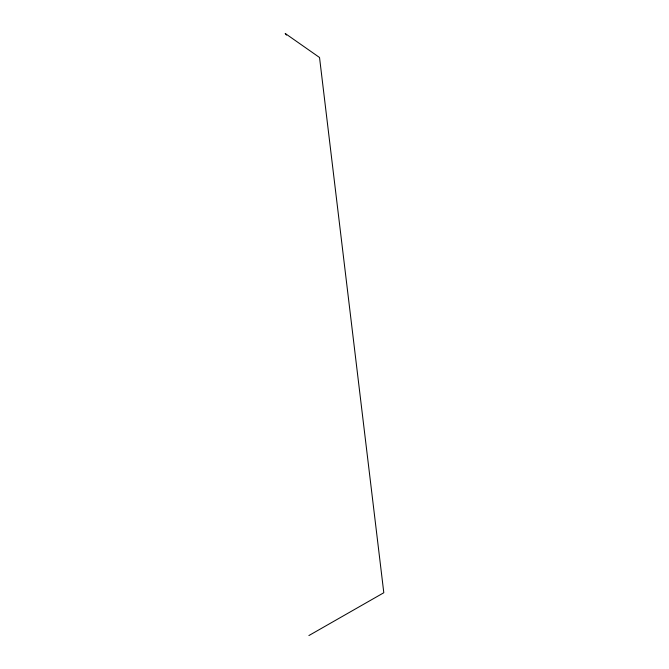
<?xml version="1.0" encoding="UTF-8"?>
<svg xmlns="http://www.w3.org/2000/svg" width="669" height="669" viewBox="0 0 669 669"><rect width="100%" height="100%" fill="white"/><g stroke="black" fill="none" stroke-linecap="round" stroke-linejoin="round"><path stroke-width="1" d="M308.894 635.55L383.805 592.742L319.531 57.492L285.195 33.45L286.474 35.097"/></g></svg>
